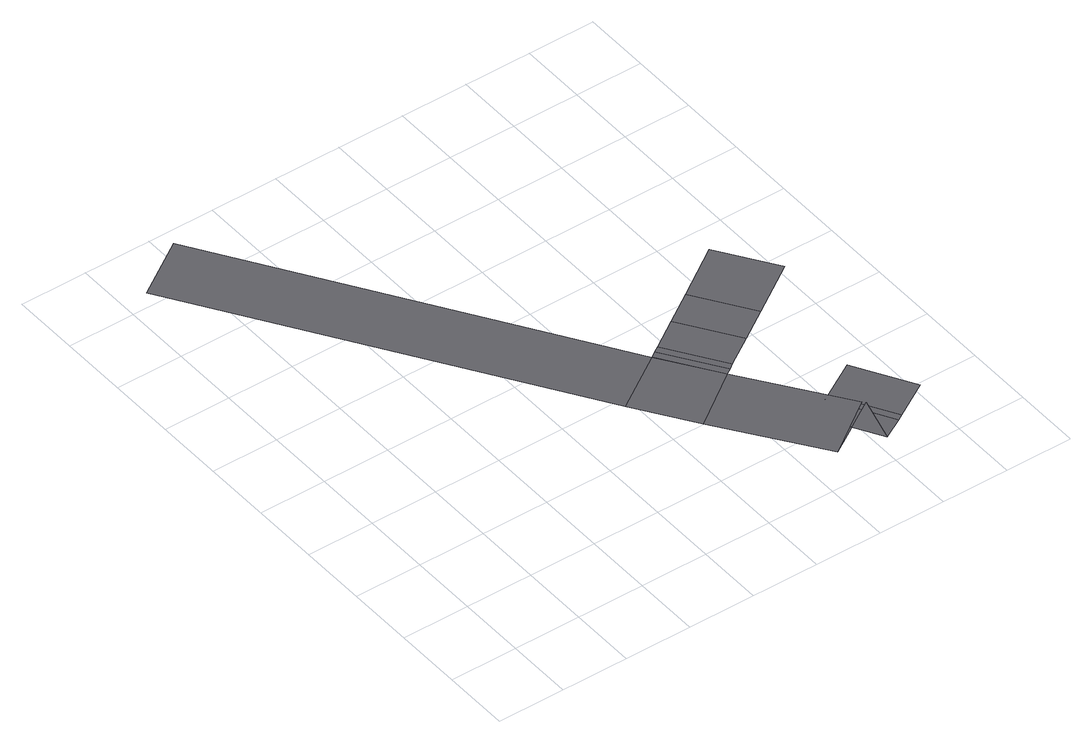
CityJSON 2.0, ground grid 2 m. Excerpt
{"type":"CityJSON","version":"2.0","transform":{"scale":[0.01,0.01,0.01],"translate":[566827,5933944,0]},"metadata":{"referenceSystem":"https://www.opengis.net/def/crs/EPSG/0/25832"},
"CityObjects":{
"road1":{"type":"Road","attributes":{"class":"transportation","function":"road","name":"osm2streets road 4715","_createdBy":"webcityeditor","_createdAt":"2026-07-30T19:20:00.000Z","_osmWayIds":["45816939"],"_osm2streetsLaneCount":1,"_highwayType":"footway","_osmTags":{"highway":"footway","name":"osm2streets road 4715","layer":"0"},"_verticalProfile":{"placement":"surface","source":"osm_tags","elevationM":0,"osmLayer":0}},"geometry":[{"type":"MultiSurface","lod":"2","boundaries":[[[0,1,2,3]]],"semantics":{"surfaces":[{"type":"TrafficArea","function":"sidewalk","trafficDirection":"forward","transportationUsage":"sidewalk","surfaceMaterial":"paving_stones","verticalPlacement":"surface","roadElevation":0,"source":"osm2streets","sourceType":"Footway","sourceSurfaceIndex":0,"osm2streetsLaneIndex":0,"osmWayIds":["45816939"],"allowedModes":["pedestrian"]}],"values":[0]}}]},
"road2":{"type":"Road","attributes":{"class":"transportation","name":"Intersection 3970","_createdBy":"webcityeditor","_createdAt":"2026-07-30T19:20:00.000Z","_connectedOsm2streetsRoadIds":["4715","4728","4716"],"_osm2streetsRoadEndpoints":{"4715":"end","4716":"start","4728":"start"},"_osmNodeIds":["583204671"],"_intersectionControl":"Signed","_verticalProfile":{"placement":"surface","source":"osm_tags","elevationM":0,"osmLayer":0}},"geometry":[{"type":"MultiSurface","lod":"2","boundaries":[[[4,5,2,1]]],"semantics":{"surfaces":[{"type":"TrafficArea","function":"intersection","transportationUsage":"intersection","surfaceMaterial":"asphalt","source":"osm2streets","sourceType":"Connection","connectedRoadIds":["4715","4728","4716"],"roadEndpoints":{"4715":"end","4716":"start","4728":"start"},"osmNodeIds":["583204671"]}],"values":[0]}}]},
"road3":{"type":"Road","attributes":{"class":"transportation","function":"road","name":"osm2streets road 4716","_createdBy":"webcityeditor","_createdAt":"2026-07-30T19:20:00.000Z","_osmWayIds":["45816939"],"_osm2streetsLaneCount":1,"_highwayType":"footway","_osmTags":{"highway":"footway","name":"osm2streets road 4716","layer":"0"},"_verticalProfile":{"placement":"surface","source":"osm_tags","elevationM":0,"osmLayer":0}},"geometry":[{"type":"MultiSurface","lod":"2","boundaries":[[[4,6,7,5]]],"semantics":{"surfaces":[{"type":"TrafficArea","function":"sidewalk","trafficDirection":"forward","transportationUsage":"sidewalk","surfaceMaterial":"paving_stones","verticalPlacement":"surface","roadElevation":0,"source":"osm2streets","sourceType":"Footway","sourceSurfaceIndex":0,"osm2streetsLaneIndex":0,"osmWayIds":["45816939"],"allowedModes":["pedestrian"]}],"values":[0]}}]},
"road4":{"type":"Road","attributes":{"class":"transportation","function":"road","name":"osm2streets road 4728","_createdBy":"webcityeditor","_createdAt":"2026-07-30T19:20:00.000Z","_osmWayIds":["45817063"],"_osm2streetsLaneCount":1,"_highwayType":"footway","_osmTags":{"highway":"footway","name":"osm2streets road 4728","layer":"0"},"_verticalProfile":{"placement":"surface","source":"osm_tags","elevationM":0,"osmLayer":0}},"geometry":[{"type":"MultiSurface","lod":"2","boundaries":[[[5,8,9,10]]],"semantics":{"surfaces":[{"type":"TrafficArea","function":"sidewalk","trafficDirection":"forward","transportationUsage":"sidewalk","surfaceMaterial":"paving_stones","verticalPlacement":"surface","roadElevation":0,"source":"osm2streets","sourceType":"Footway","sourceSurfaceIndex":0,"osm2streetsLaneIndex":0,"osmWayIds":["45817063"],"allowedModes":["pedestrian"]}],"values":[0]}}]},
"road5":{"type":"Road","attributes":{"class":"transportation","name":"Intersection 3971","_createdBy":"webcityeditor","_createdAt":"2026-07-30T19:20:00.000Z","_connectedOsm2streetsRoadIds":["22587","4728"],"_osm2streetsRoadEndpoints":{"4728":"end","22587":"start"},"_osmNodeIds":["10588214317"],"_intersectionControl":"Signed","_verticalProfile":{"placement":"surface","source":"osm_tags","elevationM":0,"osmLayer":0}},"geometry":[{"type":"MultiSurface","lod":"2","boundaries":[[[8,11,12,9]]],"semantics":{"surfaces":[{"type":"TrafficArea","function":"intersection","transportationUsage":"intersection","surfaceMaterial":"asphalt","source":"osm2streets","sourceType":"Connection","connectedRoadIds":["22587","4728"],"roadEndpoints":{"4728":"end","22587":"start"},"osmNodeIds":["10588214317"]}],"values":[0]}}]},
"road6":{"type":"Road","attributes":{"class":"transportation","name":"Intersection 3968","_createdBy":"webcityeditor","_createdAt":"2026-07-30T19:20:00.000Z","_connectedOsm2streetsRoadIds":["4716","4727","4717"],"_osm2streetsRoadEndpoints":{"4716":"end","4717":"start","4727":"start"},"_osmNodeIds":["583203508"],"_intersectionControl":"Signed","_verticalProfile":{"placement":"surface","source":"osm_tags","elevationM":0,"osmLayer":0}},"geometry":[{"type":"MultiSurface","lod":"2","boundaries":[[[6,7,13,14,15]]],"semantics":{"surfaces":[{"type":"TrafficArea","function":"intersection","transportationUsage":"intersection","surfaceMaterial":"asphalt","source":"osm2streets","sourceType":"Connection","connectedRoadIds":["4716","4727","4717"],"roadEndpoints":{"4716":"end","4717":"start","4727":"start"},"osmNodeIds":["583203508"]}],"values":[0]}}]},
"road7":{"type":"Road","attributes":{"class":"transportation","function":"road","name":"osm2streets road 4727","_createdBy":"webcityeditor","_createdAt":"2026-07-30T19:20:00.000Z","_osmWayIds":["45816946"],"_osm2streetsLaneCount":1,"_highwayType":"footway","_osmTags":{"highway":"footway","name":"osm2streets road 4727","layer":"0"},"_verticalProfile":{"placement":"surface","source":"osm_tags","elevationM":0,"osmLayer":0}},"geometry":[{"type":"MultiSurface","lod":"2","boundaries":[[[14,16,17,13]]],"semantics":{"surfaces":[{"type":"TrafficArea","function":"sidewalk","trafficDirection":"forward","transportationUsage":"sidewalk","surfaceMaterial":"paving_stones","verticalPlacement":"surface","roadElevation":0,"source":"osm2streets","sourceType":"Footway","sourceSurfaceIndex":0,"osm2streetsLaneIndex":0,"osmWayIds":["45816946"],"allowedModes":["pedestrian"]}],"values":[0]}}]},
"road8":{"type":"Road","attributes":{"class":"transportation","function":"road","name":"osm2streets road 22587","_createdBy":"webcityeditor","_createdAt":"2026-07-30T19:20:00.000Z","_osmWayIds":["1135853184"],"_osm2streetsLaneCount":1,"_highwayType":"steps","_osmTags":{"highway":"steps","name":"osm2streets road 22587","layer":"0"},"_verticalProfile":{"placement":"surface","source":"osm_tags","elevationM":0,"osmLayer":0}},"geometry":[{"type":"MultiSurface","lod":"2","boundaries":[[[11,18,19,12]]],"semantics":{"surfaces":[{"type":"TrafficArea","function":"sidewalk","trafficDirection":"forward","transportationUsage":"sidewalk","surfaceMaterial":"concrete","verticalPlacement":"surface","roadElevation":0,"source":"osm2streets","sourceType":"Footway","sourceSurfaceIndex":0,"osm2streetsLaneIndex":0,"osmWayIds":["1135853184"],"allowedModes":["pedestrian"]}],"values":[0]}}]},
"road9":{"type":"Road","attributes":{"class":"transportation","name":"Intersection 3969","_createdBy":"webcityeditor","_createdAt":"2026-07-30T19:20:00.000Z","_connectedOsm2streetsRoadIds":["22591","4727"],"_osm2streetsRoadEndpoints":{"4727":"end","22591":"start"},"_osmNodeIds":["10588214318"],"_intersectionControl":"Signed","_verticalProfile":{"placement":"surface","source":"osm_tags","elevationM":0,"osmLayer":0}},"geometry":[{"type":"MultiSurface","lod":"2","boundaries":[[[16,20,21,17]]],"semantics":{"surfaces":[{"type":"TrafficArea","function":"intersection","transportationUsage":"intersection","surfaceMaterial":"asphalt","source":"osm2streets","sourceType":"Connection","connectedRoadIds":["22591","4727"],"roadEndpoints":{"4727":"end","22591":"start"},"osmNodeIds":["10588214318"]}],"values":[0]}}]},
"road10":{"type":"Road","attributes":{"class":"transportation","name":"Intersection 18703","_createdBy":"webcityeditor","_createdAt":"2026-07-30T19:20:00.000Z","_connectedOsm2streetsRoadIds":["22586","22587"],"_osm2streetsRoadEndpoints":{"22586":"start","22587":"end"},"_osmNodeIds":["10588214316"],"_intersectionControl":"Signed","_verticalProfile":{"placement":"surface","source":"osm_tags","elevationM":0,"osmLayer":0}},"geometry":[{"type":"MultiSurface","lod":"2","boundaries":[[[22,19,18,23]]],"semantics":{"surfaces":[{"type":"TrafficArea","function":"intersection","transportationUsage":"intersection","surfaceMaterial":"asphalt","source":"osm2streets","sourceType":"Connection","connectedRoadIds":["22586","22587"],"roadEndpoints":{"22586":"start","22587":"end"},"osmNodeIds":["10588214316"]}],"values":[0]}}]},
"road11":{"type":"Road","attributes":{"class":"transportation","function":"road","name":"osm2streets road 22591","_createdBy":"webcityeditor","_createdAt":"2026-07-30T19:20:00.000Z","_osmWayIds":["1135853188"],"_osm2streetsLaneCount":1,"_highwayType":"steps","_osmTags":{"highway":"steps","name":"osm2streets road 22591","layer":"0"},"_verticalProfile":{"placement":"surface","source":"osm_tags","elevationM":0,"osmLayer":0}},"geometry":[{"type":"MultiSurface","lod":"2","boundaries":[[[20,24,25,21]]],"semantics":{"surfaces":[{"type":"TrafficArea","function":"sidewalk","trafficDirection":"forward","transportationUsage":"sidewalk","surfaceMaterial":"concrete","verticalPlacement":"surface","roadElevation":0,"source":"osm2streets","sourceType":"Footway","sourceSurfaceIndex":0,"osm2streetsLaneIndex":0,"osmWayIds":["1135853188"],"allowedModes":["pedestrian"]}],"values":[0]}}]},
"road12":{"type":"Road","attributes":{"class":"transportation","function":"road","name":"osm2streets road 22586","_createdBy":"webcityeditor","_createdAt":"2026-07-30T19:20:00.000Z","_osmWayIds":["1135853183"],"_osm2streetsLaneCount":1,"_highwayType":"footway","_osmTags":{"highway":"footway","name":"osm2streets road 22586","layer":"0"},"_verticalProfile":{"placement":"surface","source":"osm_tags","elevationM":0,"osmLayer":0}},"geometry":[{"type":"MultiSurface","lod":"2","boundaries":[[[23,26,27,22]]],"semantics":{"surfaces":[{"type":"TrafficArea","function":"sidewalk","trafficDirection":"forward","transportationUsage":"sidewalk","surfaceMaterial":"paving_stones","verticalPlacement":"surface","roadElevation":0,"source":"osm2streets","sourceType":"Footway","sourceSurfaceIndex":0,"osm2streetsLaneIndex":0,"osmWayIds":["1135853183"],"allowedModes":["pedestrian"]}],"values":[0]}}]}
},
"vertices":[
[78,1647,0],[779,574,0],[946,683,0],[246,1757,0],
[896,402,0],[1059,518,0],
[1103,113,0],[1266,229,0],
[1077,530,0],[965,696,0],[947,684,0],
[1093,541,0],[982,707,0],
[1136,255,0],[1237,83,0],[1273,220,0],
[1299,118,0],[1198,291,0],
[1179,598,0],[1068,764,0],
[1316,129,0],[1215,301,0],
[1159,825,0],[1271,659,0],
[1423,192,0],[1322,364,0],
[1422,760,0],[1311,927,0]
]}
